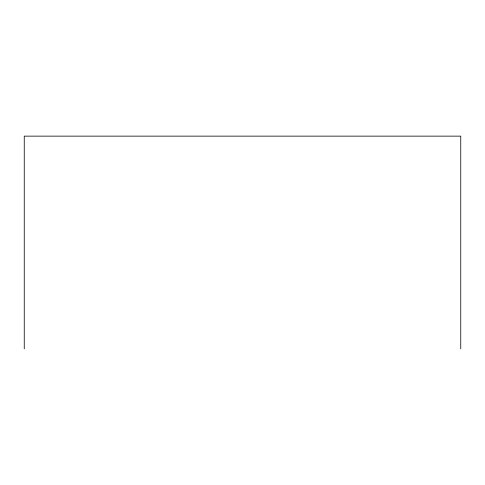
<?xml version="1.0" encoding="UTF-8"?>
<svg xmlns="http://www.w3.org/2000/svg" width="485" height="485" viewBox="0 0 485 485"><rect width="100%" height="100%" fill="white"/><g stroke="black" fill="none" stroke-linecap="round" stroke-linejoin="round"><path stroke-width="0.73" d="M460.75 348.861L460.75 136.139L24.25 136.139L24.25 348.861"/></g></svg>
